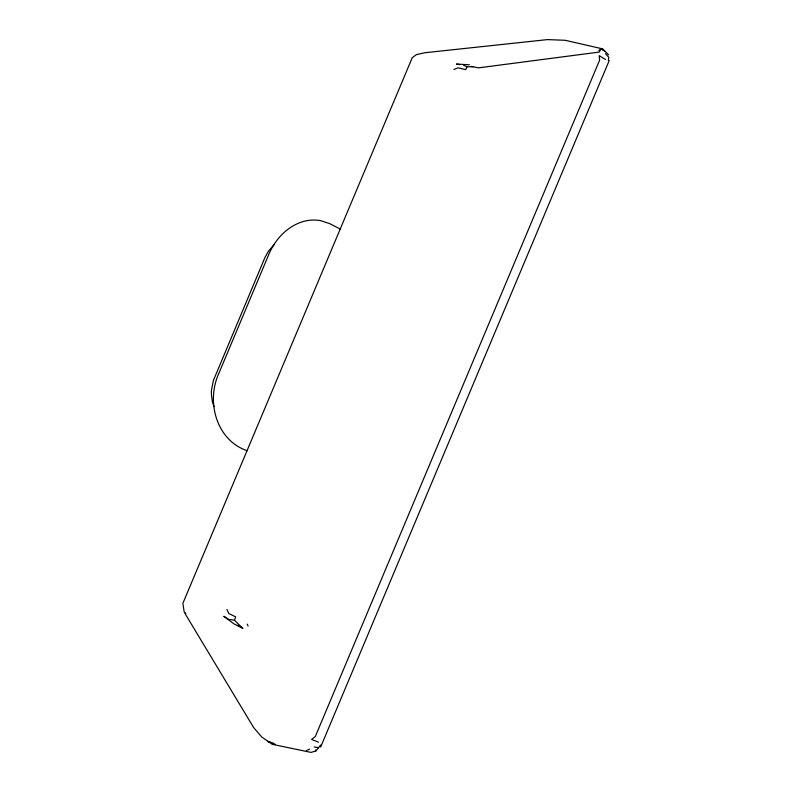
<?xml version="1.0" encoding="UTF-8"?>
<svg xmlns="http://www.w3.org/2000/svg" width="792" height="792" viewBox="0 0 792 792"><rect width="100%" height="100%" fill="white"/><g stroke="black" fill="none" stroke-linecap="round" stroke-linejoin="round"><path stroke-width="1.19" d="M608.335 60.43L608.82 57.331L605.464 53.707M229.779 620.077L223.79 616.275L233.996 623.888L242.768 628.313L234.432 620.225L235.679 616.899L228.858 613.543L226.938 609.484M320.641 747.054L609.197 60.598M608.553 54.797L602.712 48.896L601.108 48.52L599.247 52.074L478.437 67.874L473.25 66.756L467.023 66.795L465.686 69.646L458.172 67.835L453.875 69.478M184.932 613.404L253.697 727.66L261.707 736.986L272.369 744.341L311.028 752.4L315.929 750.915L320.592 745.044M272.369 744.341L273.567 743.163L275.101 744.44M598.851 50.698L601.108 48.52L605.246 51.559M274.091 244.649L268.429 251.213L265.003 257.37L213.395 380.457L211.395 390.486L211.424 394.792L212.494 402.385L214.068 406.524M306.306 750.628L309.563 749.103M469.359 64.766L456.449 64.063L460.043 64.637M470.854 66.37L473.25 66.756M314.196 746.965L318.661 747.678M230.601 619.572L234.432 620.225M272.567 742.866L267.587 741.401L270.062 742.292M318.394 742.144L311.603 739.441L315.345 736.441L599.653 60.083L599.148 55.608L605.444 59.479M463.488 65.172L467.023 66.795M340.679 229.334L329.878 223.72L320.849 220.711A54.688 44.57 -77.1 0 0 299.723 222.7C285.585 228.195 274.953 240.194 269.013 253.925L217.85 375.745C206.554 403.415 217.018 440.491 247.163 450.727M237.778 625.145L242.768 628.313M603.306 50.282L601.108 48.52L565.201 40.293L547.539 39.6L424.878 52.737L416.434 54.618L412.236 57.717L182.873 603.326L184.17 611.909L185.833 613.354M247.193 624.116L248.094 626.027M315.602 749.945L315.929 750.915"/></g></svg>
